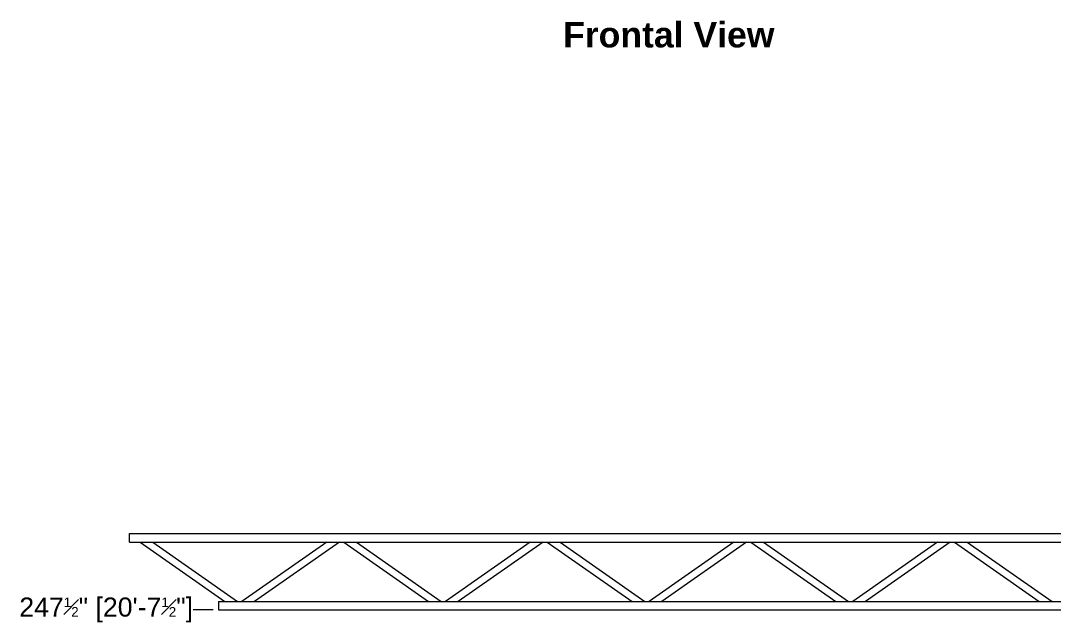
# Model space of a CAD drawing. Header units: inches. Extents: x 2743 to 10591, y -1604 to 5792.
# Drawn here: x 10209.6 to 10453.1, y 3513.3 to 3655.2 of the extents above; entities that cross this region are included whole.
import ezdxf

# ---------------------------------------------------------------- set-up
doc = ezdxf.new("R2010")
doc.units = ezdxf.units.IN
doc.header["$LTSCALE"] = 0.1875
doc.header["$MEASUREMENT"] = 0
for name, color, linetype, lineweight in [('21 Note', 7, 'Continuous', 5), ('22 Dimension', 7, 'Continuous', 5), ('30 Batiment', 253, 'Continuous', 13)]:
    doc.layers.add(name, color=color, linetype=linetype, lineweight=lineweight)
doc.styles.add('NOTE', font='', dxfattribs={"height": 4.5})
doc.styles.add('TITRE', font='', dxfattribs={"height": 6})
doc.styles.get('NOTE').set_extended_font_data('SansSerif')
doc.styles.get('TITRE').set_extended_font_data('SansSerif', bold=True)

msp = doc.modelspace()

# ---------------------------------------------------------------- linework, layer by layer
at = {"layer": '22 Dimension'}
msp.add_line((10255.03251, 3516.24446), (10250.28251, 3516.24446), dxfattribs=at)
at = {"layer": '30 Batiment'}
for p, q in [((10235.28251, 3534.24446), (10575.28251, 3534.24446)), ((10235.28251, 3532.24446), (10235.28251, 3534.24446)), ((10235.28251, 3532.24446), (10575.28251, 3532.24446)), ((10237.78251, 3532.24446), (10257.78251, 3518.24446)), ((10240.78251, 3532.24446), (10260.78251, 3518.24446)), ((10281.78251, 3532.24446), (10261.78251, 3518.24446)), ((10284.78251, 3532.24446), (10264.78251, 3518.24446)), ((10285.78251, 3532.24446), (10305.78251, 3518.24446)), ((10288.78251, 3532.24446), (10308.78251, 3518.24446)), ((10329.78251, 3532.24446), (10309.78251, 3518.24446)), ((10332.78251, 3532.24446), (10312.78251, 3518.24446)), ((10333.78251, 3532.24446), (10353.78251, 3518.24446)), ((10336.78251, 3532.24446), (10356.78251, 3518.24446)), ((10377.78251, 3532.24446), (10357.78251, 3518.24446)), ((10380.78251, 3532.24446), (10360.78251, 3518.24446)), ((10381.78251, 3532.24446), (10401.78251, 3518.24446)), ((10384.78251, 3532.24446), (10404.78251, 3518.24446)), ((10425.78251, 3532.24446), (10405.78251, 3518.24446)), ((10428.78251, 3532.24446), (10408.78251, 3518.24446)), ((10429.78251, 3532.24446), (10449.78251, 3518.24446)), ((10432.78251, 3532.24446), (10452.78251, 3518.24446)), ((10256.28251, 3518.24446), (10256.28251, 3516.24446)), ((10256.28251, 3518.24446), (10554.28251, 3518.24446)), ((10256.28251, 3516.24446), (10554.28251, 3516.24446))]:
    msp.add_line(p, q, dxfattribs=at)

# ---------------------------------------------------------------- texts
at = {"layer": '21 Note', "style": 'TITRE'}
msp.add_text('Frontal View', height=6, dxfattribs=at).set_placement((10337.50988, 3648.8863))
at = {"layer": '22 Dimension', "insert": (10229.79177, 3516.24446), "char_height": 4.5, "attachment_point": 5, "style": 'NOTE'}
msp.add_mtext('\\A1;247{\\H0.5x;\\S1#2;}" [20\'-7{\\H0.5x;\\S1#2;}"]', dxfattribs=at)

doc.saveas('drawing.dxf')
